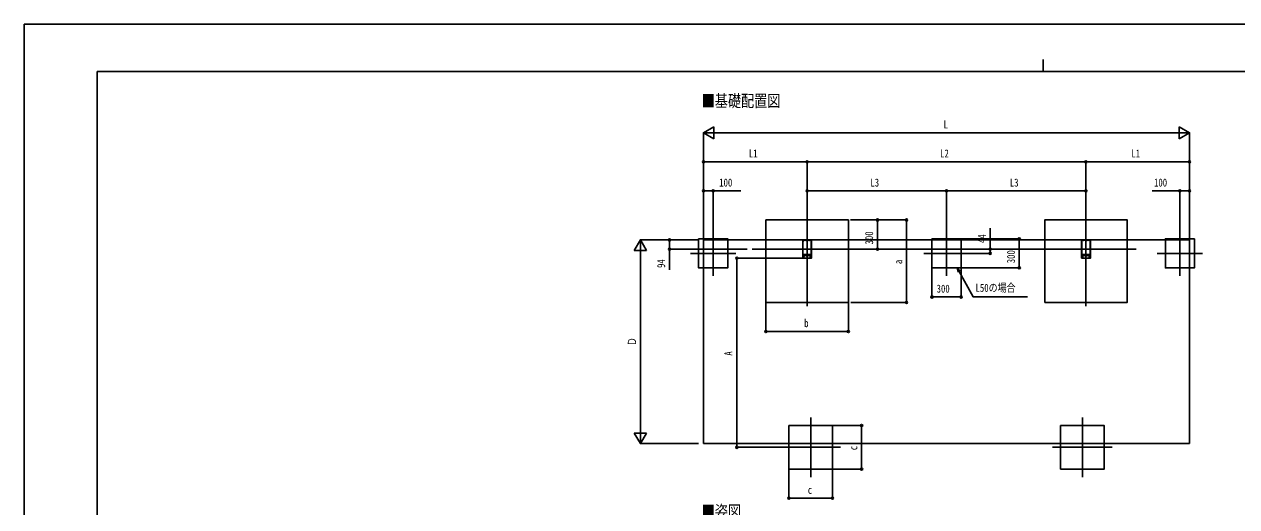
# Model space of a CAD drawing. Units: millimetres, scale not verified. Extents: x -10512 to 10512, y -7425 to 7425.
# Drawn here: x -10512 to 1983, y 2448 to 7425 of the extents above; entities that cross this region are included whole.
import ezdxf
from ezdxf.enums import TextEntityAlignment as Align

# ---------------------------------------------------------------- set-up
doc = ezdxf.new("R2010")
doc.units = ezdxf.units.MM
doc.header["$LTSCALE"] = 30
for name, color, linetype in [('0-2_USER1', 3, 'Continuous'), ('0-3_YKK_11', 7, 'Continuous'), ('0-4_YKK_12', 2, 'Continuous'), ('0-5_YKK_A1', 4, 'Continuous'), ('0-6_YKK_D', 6, 'Continuous'), ('0-7_YKK_ZWAK', 7, 'Continuous')]:
    doc.layers.add(name, color=color, linetype=linetype)
doc.styles.add('ＭＳ ゴシック', font='')
doc.styles.get('ＭＳ ゴシック').set_extended_font_data('MS Gothic')

msp = doc.modelspace()

# ---------------------------------------------------------------- linework, layer by layer
at = {"layer": '0-3_YKK_11'}
for p, q in [((-2404.8, 5044.64), (-2484.2, 5044.64)), ((469.2, 5044.64), (389.8, 5044.64))]:
    msp.add_line(p, q, dxfattribs=at)
for points in [[(-2487.2, 5041.64), (-2487.2, 5021.44), (-2485.7, 5021.44), (-2485.7, 5020.44), (-2487.9, 5020.44), (-2487.9, 5013.94), (-2487.2, 5013.94), (-2487.2, 5012.94), (-2489.7, 5012.94), (-2489.7, 5199.64), (-2399.3, 5199.64)], [(-2487.5, 5193.04), (-2487.5, 5186.84), (-2485, 5186.84), (-2485, 5185.64), (-2487.9, 5185.64), (-2487.9, 5068.64), (-2487.5, 5068.24), (-2487.5, 5058.64), (-2485, 5054.31), (-2485, 5053.64)], [(-2404.5, 5196.04), (-2421.1, 5196.04), (-2421.1, 5193.64), (-2422.3, 5193.64), (-2422.3, 5196.04), (-2436.3, 5196.04), (-2436.3, 5193.64), (-2437.5, 5193.64), (-2437.5, 5196.04), (-2451.5, 5196.04), (-2451.5, 5193.64), (-2452.7, 5193.64), (-2452.7, 5196.04), (-2466.7, 5196.04), (-2466.7, 5193.64), (-2467.9, 5193.64), (-2467.9, 5196.04), (-2484.5, 5196.04)], [(-2401.1, 5068.64), (-2401.1, 5185.64), (-2404, 5185.64), (-2404, 5186.84), (-2401.5, 5186.84), (-2401.5, 5193.04)], [(-2399.3, 5199.64), (-2399.3, 5012.94), (-2401.8, 5012.94), (-2401.8, 5013.94), (-2401.1, 5013.94), (-2401.1, 5020.44), (-2403.3, 5020.44), (-2403.3, 5021.44), (-2401.8, 5021.44), (-2401.8, 5041.64)], [(386.8, 5041.64), (386.8, 5021.44), (388.3, 5021.44), (388.3, 5020.44), (386.1, 5020.44), (386.1, 5013.94), (386.8, 5013.94), (386.8, 5012.94), (384.3, 5012.94), (384.3, 5199.64), (474.7, 5199.64)], [(386.5, 5193.04), (386.5, 5186.84), (389, 5186.84), (389, 5185.64), (386.1, 5185.64), (386.1, 5068.64), (386.5, 5068.24), (386.5, 5058.64), (389, 5054.31), (389, 5053.64)], [(469.5, 5196.04), (452.9, 5196.04), (452.9, 5193.64), (451.7, 5193.64), (451.7, 5196.04), (437.7, 5196.04), (437.7, 5193.64), (436.5, 5193.64), (436.5, 5196.04), (422.5, 5196.04), (422.5, 5193.64), (421.3, 5193.64), (421.3, 5196.04), (407.3, 5196.04), (407.3, 5193.64), (406.1, 5193.64), (406.1, 5196.04), (389.5, 5196.04)], [(472.9, 5068.64), (472.9, 5185.64), (470, 5185.64), (470, 5186.84), (472.5, 5186.84), (472.5, 5193.04)], [(474.7, 5199.64), (474.7, 5012.94), (472.2, 5012.94), (472.2, 5013.94), (472.9, 5013.94), (472.9, 5020.44), (470.7, 5020.44), (470.7, 5021.44), (472.2, 5021.44), (472.2, 5041.64)], [(-2489.5, 5011.64), (-2399.5, 5011.64), (-2399.5, 5012.84), (-2403.1, 5012.84), (-2403.1, 5021.74), (-2402.62, 5021.74), (-2402.48, 5021.97), (-2404.43, 5025.34)], [(-2484.57, 5025.34), (-2486.52, 5021.97), (-2486.38, 5021.74), (-2485.9, 5021.74), (-2485.9, 5012.84), (-2489.5, 5012.84), (-2489.5, 5011.64)], [(-2405.47, 5024.74), (-2404.3, 5022.71), (-2404.3, 5012.84), (-2411, 5012.84), (-2411, 5032.18), (-2411.12, 5032.36), (-2411.12, 5032.91), (-2411, 5033.1), (-2411, 5040.64), (-2435.32, 5040.64), (-2436.25, 5035.34), (-2452.75, 5035.34), (-2453.68, 5040.64), (-2478, 5040.64), (-2478, 5033.1), (-2477.88, 5032.91), (-2477.88, 5032.36), (-2478, 5032.18), (-2478, 5012.84), (-2484.7, 5012.84), (-2484.7, 5022.71), (-2483.53, 5024.74)], [(-2482, 5050.64), (-2480.7, 5050.64), (-2479.31, 5048.24), (-2467.9, 5048.24), (-2467.9, 5050.64), (-2466.7, 5050.64), (-2466.7, 5048.24), (-2452.7, 5048.24), (-2452.7, 5050.64), (-2451.5, 5050.64), (-2451.5, 5048.24), (-2437.5, 5048.24), (-2437.5, 5050.64), (-2436.3, 5050.64), (-2436.3, 5048.24), (-2422.3, 5048.24), (-2422.3, 5050.64), (-2421.1, 5050.64), (-2421.1, 5048.24), (-2409.69, 5048.24), (-2408.3, 5050.64), (-2407, 5050.64)], [(-2404, 5053.64), (-2404, 5054.31), (-2401.5, 5058.64), (-2401.5, 5068.24), (-2401.1, 5068.64)], [(384.5, 5011.64), (474.5, 5011.64), (474.5, 5012.84), (470.9, 5012.84), (470.9, 5021.74), (471.38, 5021.74), (471.52, 5021.97), (469.57, 5025.34)], [(389.43, 5025.34), (387.48, 5021.97), (387.62, 5021.74), (388.1, 5021.74), (388.1, 5012.84), (384.5, 5012.84), (384.5, 5011.64)], [(468.53, 5024.74), (469.7, 5022.71), (469.7, 5012.84), (463, 5012.84), (463, 5032.18), (462.88, 5032.36), (462.88, 5032.91), (463, 5033.1), (463, 5040.64), (438.68, 5040.64), (437.75, 5035.34), (421.25, 5035.34), (420.32, 5040.64), (396, 5040.64), (396, 5033.1), (396.12, 5032.91), (396.12, 5032.36), (396, 5032.18), (396, 5012.84), (389.3, 5012.84), (389.3, 5022.71), (390.47, 5024.74)], [(392, 5050.64), (393.3, 5050.64), (394.69, 5048.24), (406.1, 5048.24), (406.1, 5050.64), (407.3, 5050.64), (407.3, 5048.24), (421.3, 5048.24), (421.3, 5050.64), (422.5, 5050.64), (422.5, 5048.24), (436.5, 5048.24), (436.5, 5050.64), (437.7, 5050.64), (437.7, 5048.24), (451.7, 5048.24), (451.7, 5050.64), (452.9, 5050.64), (452.9, 5048.24), (464.31, 5048.24), (465.7, 5050.64), (467, 5050.64)], [(470, 5053.64), (470, 5054.31), (472.5, 5058.64), (472.5, 5068.24), (472.9, 5068.64)]]:
    msp.add_lwpolyline(points, dxfattribs=at)
for points in [[(-2477, 5012.84), (-2412, 5012.84), (-2412, 5029.14), (-2413, 5030.14), (-2413, 5035.14), (-2412, 5036.14), (-2412, 5039.64), (-2434.48, 5039.64), (-2435.41, 5034.34), (-2453.59, 5034.34), (-2454.52, 5039.64), (-2477, 5039.64), (-2477, 5036.14), (-2476, 5035.14), (-2476, 5030.14), (-2477, 5029.14)], [(397, 5012.84), (462, 5012.84), (462, 5029.14), (461, 5030.14), (461, 5035.14), (462, 5036.14), (462, 5039.64), (439.52, 5039.64), (438.59, 5034.34), (420.41, 5034.34), (419.48, 5039.64), (397, 5039.64), (397, 5036.14), (398, 5035.14), (398, 5030.14), (397, 5029.14)]]:
    msp.add_lwpolyline(points, close=True, dxfattribs=at)
for centre, radius, start, end in [((-2484.5, 5193.04), 3, 90.00001, 179.99999), ((-2404.5, 5193.04), 3, 0.00001, 89.99999), ((389.5, 5193.04), 3, 90.00001, 179.99999), ((469.5, 5193.04), 3, 0.00001, 89.99999), ((-2484.2, 5041.64), 3, 90.00001, 179.99999), ((-2482, 5053.64), 3, 180.00001, 269.99999), ((-2484.05, 5025.04), 0.6, 329.99998, 150), ((-2407, 5053.64), 3, 270.00001, 359.99999), ((-2404.95, 5025.04), 0.6, 30, 210.00002), ((-2404.8, 5041.64), 3, 0.00001, 89.99999), ((389.8, 5041.64), 3, 90.00001, 179.99999), ((392, 5053.64), 3, 180.00001, 269.99999), ((389.95, 5025.04), 0.6, 329.99998, 150), ((467, 5053.64), 3, 270.00001, 359.99999), ((469.05, 5025.04), 0.6, 30, 210.00002), ((469.2, 5041.64), 3, 0.00001, 89.99999)]:
    msp.add_arc(centre, radius, start, end, dxfattribs=at)
at = {"layer": '0-4_YKK_12'}
for p, q in [((-2444.5, 5419.09), (-2444.5, 4517.99)), ((429.5, 5419.09), (429.5, 4517.99)), ((-3412.5, 5294.14), (-3412.5, 4829.14)), ((-1007.5, 5294.14), (-1007.5, 4829.14)), ((1397.5, 5294.14), (1397.5, 4829.14)), ((-3645, 5061.64), (-3180, 5061.64)), ((-3010.96, 5105.64), (945.96, 5105.64)), ((-1240, 5061.64), (-775, 5061.64)), ((1630, 5061.64), (1165, 5061.64)), ((-2407.39, 3368.17), (-2407.39, 2753.17)), ((392.61, 3368.17), (392.61, 2753.17)), ((-2714.89, 3060.67), (-2099.89, 3060.67)), ((85.11, 3060.67), (700.11, 3060.67))]:
    msp.add_line(p, q, dxfattribs=at)
at = {"layer": '0-5_YKK_A1'}
for p, q in [((-3512.5, 5199.64), (1497.5, 5199.64)), ((-3512.5, 5199.64), (-3512.5, 3099.64)), ((1497.5, 5199.64), (1497.5, 3099.64)), ((1497.5, 3099.64), (-3512.5, 3099.64))]:
    msp.add_line(p, q, dxfattribs=at)
for points in [[(-2869.3, 4555.64), (-2019.3, 4555.64), (-2019.3, 5405.64), (-2869.3, 5405.64)], [(4.7, 4555.64), (854.7, 4555.64), (854.7, 5405.64), (4.7, 5405.64)], [(-3562.5, 5211.64), (-3262.5, 5211.64), (-3262.5, 4911.64), (-3562.5, 4911.64)], [(-1157.5, 5211.64), (-857.5, 5211.64), (-857.5, 4911.64), (-1157.5, 4911.64)], [(1547.5, 5211.64), (1247.5, 5211.64), (1247.5, 4911.64), (1547.5, 4911.64)], [(-2632.39, 2835.67), (-2182.39, 2835.67), (-2182.39, 3285.67), (-2632.39, 3285.67)], [(167.61, 2835.67), (617.61, 2835.67), (617.61, 3285.67), (167.61, 3285.67)]]:
    msp.add_lwpolyline(points, close=True, dxfattribs=at)
at = {"layer": '0-6_YKK_D'}
for p, q in [((-3512.5, 6305.64), (-3404.25, 6368.14)), ((-3512.5, 5249.64), (-3512.5, 6306.64)), ((-3512.5, 6305.64), (-3404.25, 6243.14)), ((-3512.5, 6305.64), (-3295.99, 6305.64)), ((-3404.25, 6243.14), (-3404.25, 6368.14)), ((-3387.5, 6305.64), (1372.5, 6305.64)), ((1497.5, 6305.64), (1280.99, 6305.64)), ((1497.5, 6305.64), (1389.25, 6368.14)), ((1389.25, 6368.14), (1389.25, 6243.14)), ((1497.5, 6305.64), (1389.25, 6243.14)), ((1497.5, 5249.64), (1497.5, 6306.64)), ((-3512.5, 5250.64), (-3512.5, 6006.64)), ((-2444.5, 6005.64), (-3512.5, 6005.64)), ((-2444.5, 5481.21), (-2444.5, 6006.64)), ((-2444.5, 5481.21), (-2444.5, 6006.64)), ((-2444.5, 6005.64), (429.5, 6005.64)), ((429.5, 5479.36), (429.5, 6006.64)), ((429.5, 5479.36), (429.5, 6006.64)), ((429.5, 6005.64), (1497.5, 6005.64)), ((1497.5, 5249.64), (1497.5, 6006.64)), ((-3512.5, 5200.64), (-3512.5, 5706.64)), ((-3412.5, 5295.14), (-3412.5, 5706.64)), ((-2444.5, 5420.09), (-2444.5, 5706.64)), ((-2444.5, 5705.64), (-1007.5, 5705.64)), ((-1007.5, 5295.14), (-1007.5, 5706.64)), ((-1007.5, 5295.14), (-1007.5, 5706.64)), ((-1007.5, 5705.64), (429.5, 5705.64)), ((429.5, 5420.09), (429.5, 5706.64)), ((1397.5, 5295.14), (1397.5, 5706.64)), ((1497.5, 5200.64), (1497.5, 5706.64)), ((-1998.57, 5405.64), (-1418.3, 5405.64)), ((-1998.57, 5405.64), (-1718.3, 5405.64)), ((-1719.3, 5105.64), (-1719.3, 5405.64)), ((-1419.3, 4555.64), (-1419.3, 5405.64)), ((-4162.5, 5199.64), (-4225, 5091.39)), ((-3562.5, 5199.64), (-4163.5, 5199.64)), ((-4162.5, 5199.64), (-4100, 5091.39)), ((-4162.5, 5199.64), (-4162.5, 4983.13)), ((-3562.5, 5199.64), (-3863.5, 5199.64)), ((-856.5, 5211.64), (-256.5, 5211.64)), ((-257.5, 5211.64), (-257.5, 4911.64)), ((-4225, 5091.39), (-4100, 5091.39)), ((-4162.5, 3224.64), (-4162.5, 5074.64)), ((-3061.8, 5105.64), (-3863.5, 5105.64)), ((-2490.2, 5011.64), (-3170.3, 5011.64)), ((-3169.3, 5011.64), (-3169.3, 3060.67)), ((-1006.5, 5105.64), (-556.5, 5105.64)), ((-774, 5061.64), (-556.5, 5061.64)), ((-1157.5, 4910.64), (-1157.5, 4610.64)), ((-857.5, 4910.64), (-857.5, 4610.64)), ((-856.5, 4911.64), (-256.5, 4911.64)), ((-2869.3, 4556.57), (-2869.3, 4254.64)), ((-2019.3, 4554.64), (-2019.3, 4254.64)), ((-1993.48, 4555.64), (-1418.3, 4555.64)), ((-857.5, 4611.64), (-1157.5, 4611.64)), ((-2869.3, 4255.64), (-2019.3, 4255.64)), ((-4162.5, 3099.64), (-4162.5, 3316.15)), ((-2181.39, 3285.67), (-1881.39, 3285.67)), ((-1882.39, 2835.67), (-1882.39, 3285.67)), ((-4162.5, 3099.64), (-4225, 3207.89)), ((-4100, 3207.89), (-4225, 3207.89)), ((-4162.5, 3099.64), (-4100, 3207.89)), ((-3562.5, 3099.64), (-4163.5, 3099.64)), ((-2715.89, 3060.67), (-3170.3, 3060.67)), ((-2632.39, 2834.67), (-2632.39, 2534.67)), ((-2182.39, 2834.67), (-2182.39, 2534.67)), ((-2181.39, 2835.67), (-1881.39, 2835.67)), ((-2632.39, 2535.67), (-2182.39, 2535.67))]:
    msp.add_line(p, q, dxfattribs=at)
for points in [[(-3512.5, 5705.64), (-3412.5, 5705.64), (-3126, 5705.64)], [(1497.5, 5705.64), (1397.5, 5705.64), (1111, 5705.64)], [(-557.5, 5061.64), (-557.5, 5105.64), (-557.5, 5320.14)], [(-3862.5, 5199.64), (-3862.5, 5105.64), (-3862.5, 4891.14)], [(-886.36, 4868.92), (-896.89, 4911.64), (-866.41, 4879.9)], [(-896.89, 4911.64), (-876.39, 4874.41), (-731.68, 4611.64), (-173.67, 4611.64)]]:
    msp.add_lwpolyline(points, dxfattribs=at)
for centre in [(-3512.5, 6005.64), (-2444.5, 6005.64), (-2444.5, 6005.64), (429.5, 6005.64), (429.5, 6005.64), (1497.5, 6005.64), (-3512.5, 5705.64), (-3412.5, 5705.64), (-2444.5, 5705.64), (-1007.5, 5705.64), (-1007.5, 5705.64), (429.5, 5705.64), (1397.5, 5705.64), (1497.5, 5705.64), (-1719.3, 5405.64), (-1419.3, 5405.64), (-3862.5, 5199.64), (-257.5, 5211.64), (-3862.5, 5105.64), (-3169.3, 5011.64), (-1719.3, 5105.64), (-557.5, 5105.64), (-557.5, 5061.64), (-257.5, 4911.64), (-1419.3, 4555.64), (-1157.5, 4611.64), (-857.5, 4611.64), (-2869.3, 4255.64), (-2019.3, 4255.64), (-1882.39, 3285.67), (-3169.3, 3060.67), (-1882.39, 2835.67), (-2632.39, 2535.67), (-2182.39, 2535.67)]:
    msp.add_circle(centre, 10.62, dxfattribs=at)
at = {"layer": '0-7_YKK_ZWAK'}
for p, q in [((-12.45, 7062.5), (-12.45, 6937.5)), ((9737.55, 6937.5), (-9762.45, 6937.5)), ((-9762.45, -6312.5), (-9762.45, 6937.5))]:
    msp.add_line(p, q, dxfattribs=at)
msp.add_lwpolyline([(-10512.5, -7425), (10512.5, -7425), (10512.5, 7425), (-10512.5, 7425)], close=True, dxfattribs=at)

# ---------------------------------------------------------------- texts
at = {"layer": '0-2_USER1', "style": 'ＭＳ ゴシック', "width": 0.8}
for s, p in [('■基礎配置図', (-3530.51, 6535.32)), ('■姿図', (-3530.38, 2301.36))]:
    msp.add_text(s, height=123.8, dxfattribs=at).set_placement(p, align=Align.BOTTOM_LEFT)
at = {"layer": '0-6_YKK_D', "style": 'ＭＳ ゴシック', "width": 0.8}
for s, p in [('L', (-1037.5, 6325.64)), ('L1', (-3044.5, 6025.64)), ('L2', (-1073.5, 6025.64)), ('L1', (897.5, 6025.64)), ('100', (-3350, 5725.64)), ('L3', (-1792, 5725.64)), ('L3', (-355, 5725.64)), ('100', (1131, 5725.64)), ('L50の場合', (-708.38, 4640.08)), ('300', (-1109.5, 4631.64)), ('b', (-2474.3, 4275.64)), ('c', (-2437.39, 2555.67))]:
    msp.add_text(s, height=82.48, dxfattribs=at).set_placement(p, align=Align.BOTTOM_LEFT)
for s, p in [('300', (-1739.3, 5153.64)), ('44', (-577.5, 5168.14)), ('300', (-277.5, 4959.64)), ('94', (-3882.5, 4911.14)), ('a', (-1439.3, 4950.64)), ('Ｄ', (-4182.5, 4104.64)), ('A', (-3189.3, 4006.15)), ('c', (-1902.39, 3030.67))]:
    msp.add_text(s, height=82.48, rotation=90, dxfattribs=at).set_placement(p, align=Align.BOTTOM_LEFT)

doc.saveas('drawing.dxf')
